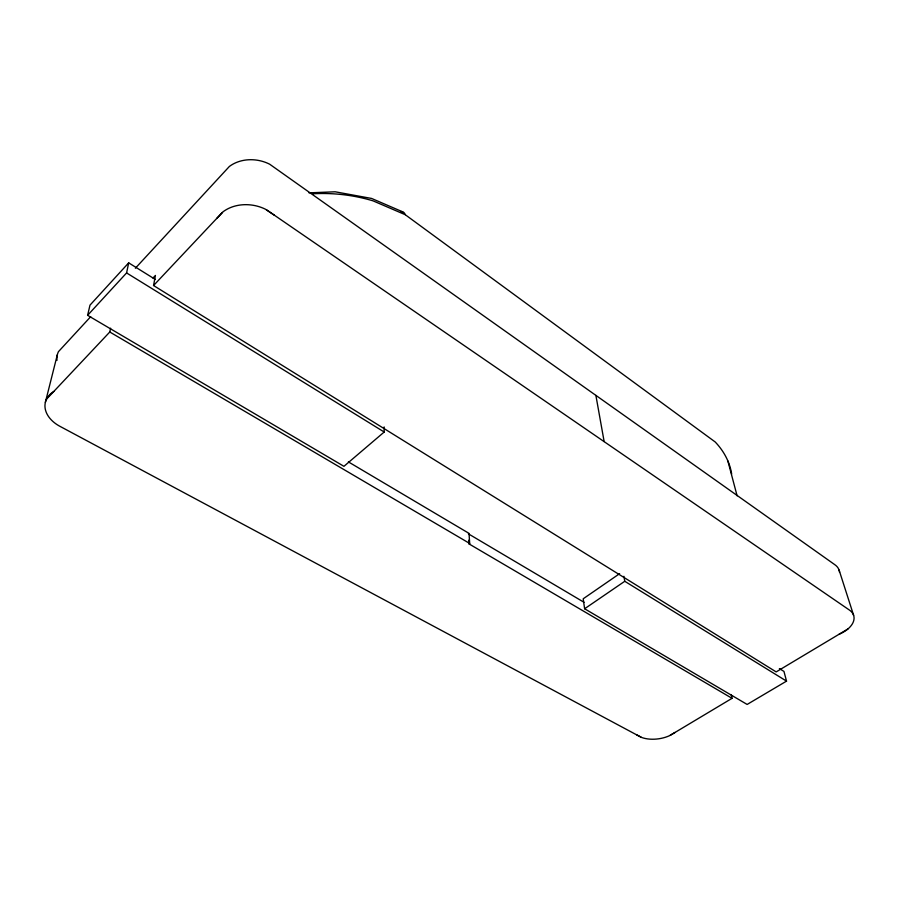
<?xml version="1.0" encoding="UTF-8"?>
<svg xmlns="http://www.w3.org/2000/svg" width="899" height="899" viewBox="0 0 899 899"><rect width="100%" height="100%" fill="white"/><g stroke="black" fill="none" stroke-linecap="round" stroke-linejoin="round"><path stroke-width="1.35" d="M848.004 628.907L776.163 671.913L153.56 285.522L155.415 275.442L153.01 278.005M384.143 426.935L384.199 432.014L343.946 466.323L87.608 315.313L126.59 272.925L128.692 262.856L155.392 279.488M46.478 399.235L109.779 332.001L110.599 328.18M87.608 315.313L89.99 305.143L128.692 262.856M45.355 402.381L57.311 354.824M216.659 218.502L223.368 211.557A36.286 29.251 10.5 0 1 265.362 209.175L274.386 215.209M90.709 316.673L58.413 351.7A30.296 21.655 12.9 0 0 56.997 360.342M135.356 268.25L229.38 166.45A34.847 28.824 12.1 0 1 269.644 164.191L834.62 564.55A24.262 14.822 -14.2 0 1 839.542 572.315M153.56 285.522L222.401 212.411M595.891 395.414L604.139 441.544M670.261 735.303L732.044 698.321L469.076 543.94L469.705 543.468L468.997 533.354L348.374 461.884M619.625 573.663L583.193 598.79L584.62 608.769L747.136 704.445L786.535 681.127L783.962 671.429L779.377 668.575M584.62 608.769L624.76 581.282L623.906 576.293M675.093 732.415L669.485 735.708A24.318 13.71 -8.5 0 1 641.841 737.54L636.84 734.955M308.975 192.847L335.147 191.79L371.624 198.454L402.617 211.816M641.032 737.191L60.548 426.654A31.443 21.79 11.8 0 1 53.839 391.425M109.779 332.001L469.705 543.468M468.379 533.826L584.047 602.308M126.59 272.925L384.199 432.014M624.76 581.282L786.535 681.127M266.789 209.995L849.072 609.825A25.026 14.71 -13.7 0 1 839.115 634.233M839.104 570.101L853.623 615.332M727.875 460.973L737.101 495.821M731.213 694.691L732.044 698.321M468.817 540.153L469.076 543.94M731.662 473.975A119.297 81.393 -9.6 0 0 715.199 441.971L405.258 214.715L373.063 200.859A138.704 108.903 3.9 0 0 312.942 193.779M400.628 211.613A34.274 11.26 -61.9 0 1 405.28 214.67"/></g></svg>
